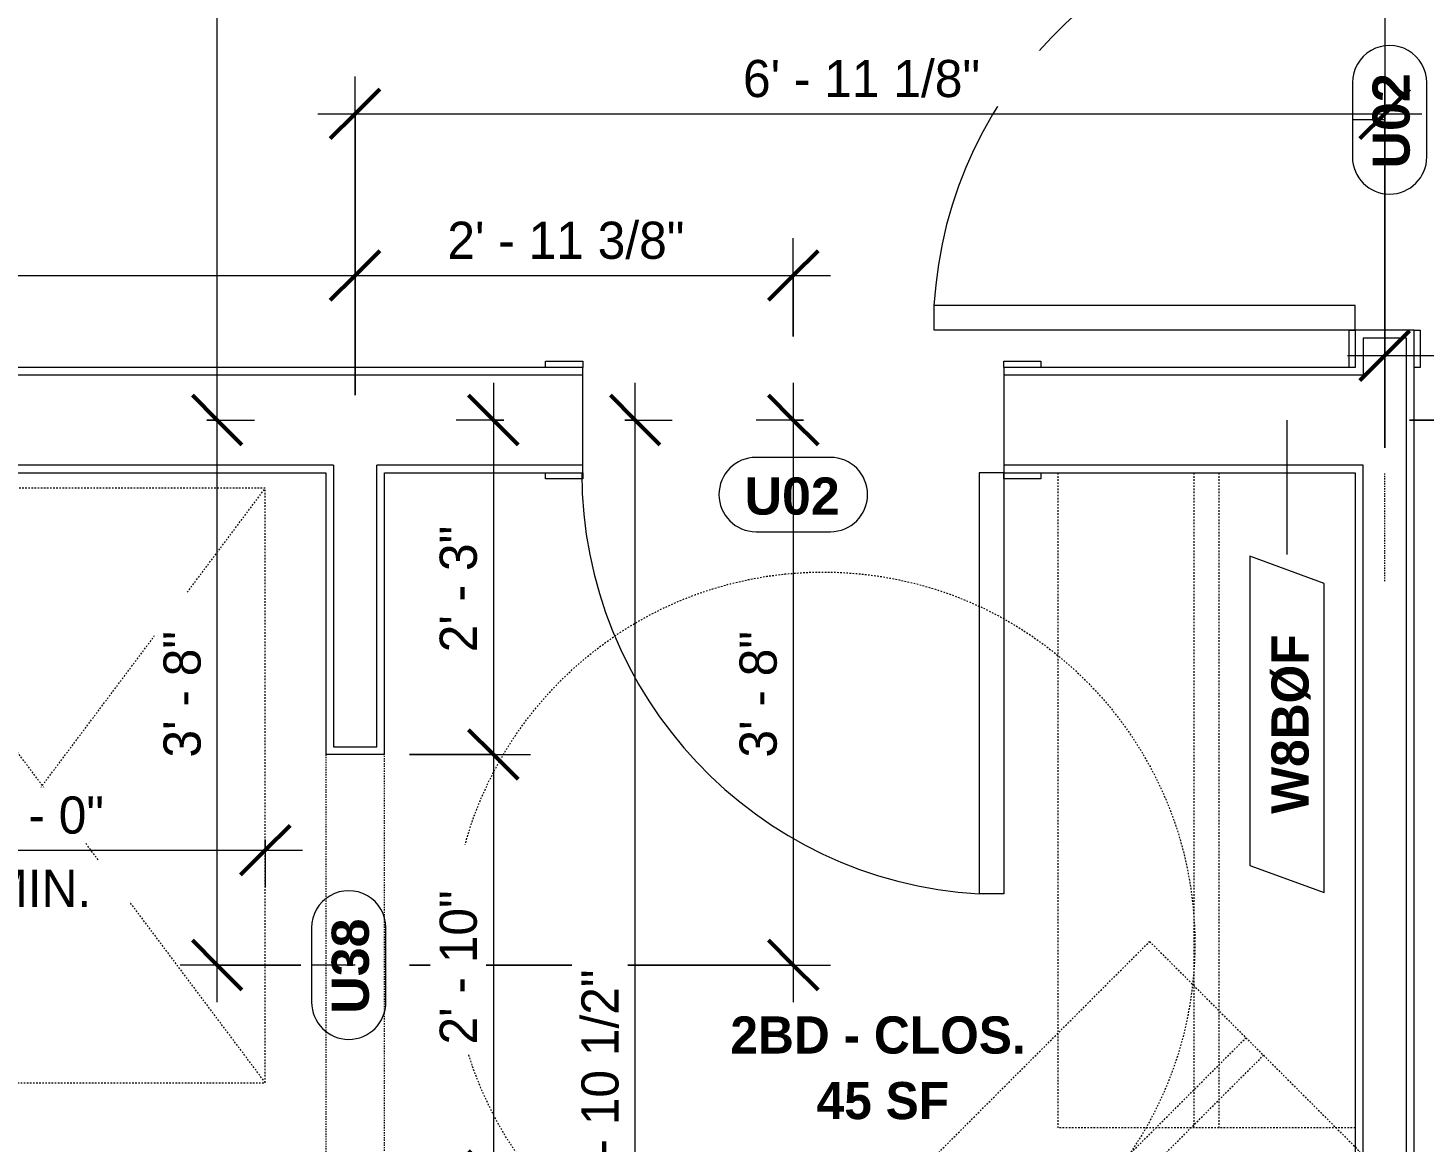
# Model space of a CAD drawing. Header units: inches. Extents: x -4058 to -1781, y 9814 to 12264.
# Drawn here: x -2462.2 to -2349.4, y 11875.3 to 11965.3 of the extents above; entities that cross this region are included whole.
import ezdxf

# ---------------------------------------------------------------- set-up
doc = ezdxf.new("R2010")
doc.units = ezdxf.units.IN
doc.header["$MEASUREMENT"] = 0
for name, pattern in [('Dash', [0.25, 0.125, -0.125]), ('Dash 3_32_', [0.1875, 0.09375, -0.09375]), ('Overhead', [0.15625, 0.09375, -0.0625])]:
    doc.linetypes.add(name, pattern=pattern)
for name, color, linetype, lineweight in [('A-ANNO-DIMS', 211, 'Continuous', 9), ('A-ANNO-DIMS-32', 211, 'Continuous', 9), ('A-AREA-IDEN', 2, 'Continuous', 9), ('A-DETL-1', 90, 'Dash 3_32_', 9), ('A-DETL-GENF', 92, 'Overhead', 9), ('A-DETL-MEDM-1', 33, 'Continuous', 9), ('A-DOOR-2', 31, 'Continuous', 9), ('A-DOOR-IDEN', 31, 'Continuous', 9), ('A-FLOR-2', 192, 'Continuous', 9), ('A-GENM', 5, 'Continuous', 9), ('A-GENM-2', 147, 'Dash', 9), ('A-WALL-2', 113, 'Continuous', 9), ('A-WALL-IDEN', 211, 'Continuous', 9), ('I-WALL-4', 2, 'Continuous', 9), ('Q-CASE', 31, 'Continuous', 9), ('Q-CASE-HDLN', 31, 'Dash', 9)]:
    doc.layers.add(name, color=color, linetype=linetype, lineweight=lineweight)
doc.styles.add('Arial_B', font='arialbd.ttf', dxfattribs={"height": 3})
doc.styles.add('Century Gothic', font='ufonts.com_century-gothic.ttf', dxfattribs={"height": 3})
doc.styles.add('Century Gothic_B_1', font='GOTHICB.TTF', dxfattribs={"height": 3})
doc.dimstyles.new('MARKETING_DIMENSION', dxfattribs={"dimscale": 12, "dimtxt": 3.132505, "dimasz": 0.333333, "dimexe": 0.25, "dimexo": 0.166667, "dimgap": 0.041667, "dimtad": 1, "dimdec": 4, "dimrnd": 0.0625, "dimzin": 3, "dimdsep": 46, "dimlunit": 4, "dimtxsty": 'Century Gothic', "dimblk1": 'OBLIQUE', "dimblk2": 'OBLIQUE', "dimsah": 1, "dimcen": 0.09, "dimdle": 0.25, "dimazin": 0, "dimtfac": 1, "dimtdec": 4, "dimtix": 1, "dimtmove": 0, "dimatfit": 3, "dimfxl": 1, "dimtvp": 1, "dimtfill": 1, "dimfrac": 2, "dimtolj": 1, "dimtzin": 0, "dimarcsym": 2})
doc.dimstyles.new('THE_DIMENSION_STRING', dxfattribs={"dimscale": 12, "dimtxt": 3.132505, "dimasz": 0.333333, "dimexe": 0.25, "dimexo": 0.166667, "dimgap": 0.041667, "dimtad": 1, "dimdec": 4, "dimrnd": 0.0625, "dimzin": 3, "dimdsep": 46, "dimlunit": 4, "dimtxsty": 'Century Gothic', "dimblk1": 'OBLIQUE', "dimblk2": 'OBLIQUE', "dimsah": 1, "dimcen": 0.09, "dimdle": 0.25, "dimazin": 0, "dimtfac": 1, "dimtdec": 4, "dimtix": 1, "dimtmove": 0, "dimatfit": 3, "dimfxl": 1, "dimtvp": 1, "dimtfill": 1, "dimfrac": 2, "dimtolj": 1, "dimtzin": 0, "dimarcsym": 2})
doc.dimstyles.new('THE_DIMENSION_STRING_3', dxfattribs={"dimscale": 12, "dimtxt": 3.132505, "dimasz": 0.333333, "dimexe": 0.25, "dimexo": 0.166667, "dimgap": 0.041667, "dimtad": 1, "dimdec": 4, "dimrnd": 0.0625, "dimzin": 3, "dimdsep": 46, "dimlunit": 4, "dimtxsty": 'Century Gothic', "dimblk1": 'OBLIQUE', "dimblk2": 'OBLIQUE', "dimsah": 1, "dimcen": 0.09, "dimdle": 0.25, "dimazin": 0, "dimtfac": 1, "dimtdec": 4, "dimtix": 1, "dimtmove": 0, "dimatfit": 3, "dimfxl": 1, "dimtvp": 1, "dimtfill": 1, "dimfrac": 2, "dimtolj": 1, "dimtzin": 0, "dimarcsym": 2})
doc.dimstyles.new('THE_DIMENSION_STRING_5', dxfattribs={"dimscale": 12, "dimtxt": 3.132505, "dimasz": 0.333333, "dimexe": 0.25, "dimexo": 0.166667, "dimgap": 0.041667, "dimtad": 1, "dimdec": 4, "dimrnd": 0.0625, "dimzin": 3, "dimdsep": 46, "dimlunit": 4, "dimtxsty": 'Century Gothic', "dimblk1": 'OBLIQUE', "dimblk2": 'OBLIQUE', "dimsah": 1, "dimcen": 0.09, "dimdle": 0.25, "dimazin": 0, "dimtfac": 1, "dimtdec": 4, "dimtix": 1, "dimtmove": 0, "dimatfit": 3, "dimfxl": 1, "dimtvp": 1, "dimtfill": 1, "dimfrac": 2, "dimtolj": 1, "dimtzin": 0, "dimarcsym": 2})

# ---------------------------------------------------------------- blocks, each defined once
blk = doc.blocks.new('Door-Opening - CLEAR OPENING - 34_ x 80_-3922092-UNIT PLANS - 1ST FLOOR')
at = {"layer": 'A-DETL-GENF'}
for p, q in [((16.68, 2.37), (-17.32, 2.37)), ((-17.32, -2.38), (16.68, -2.38))]:
    blk.add_line(p, q, dxfattribs=at)
at = {"layer": 'A-DETL-MEDM-1'}
for p, q in [((-17.32, 2.37), (-17.32, -2.38)), ((16.68, -2.38), (16.68, 2.37))]:
    blk.add_line(p, q, dxfattribs=at)
blk = doc.blocks.new('SWING - SINGLE - FLUSH - SWING - FLUSH - 2-10 x 6-8 - PRIVACY-V44-UNIT PLANS - 1ST FLOOR')
at = {"layer": 'A-DOOR-2'}
for p, q in [((-20, 2.37), (-20, 2.87)), ((-20, 2.87), (-17, 2.87)), ((-17, 2.37), (-20, 2.37)), ((-17, 2.87), (-17, 2.37)), ((17, 2.37), (17, 2.87)), ((17, 2.87), (20, 2.87)), ((20, 2.37), (17, 2.37)), ((20, 2.87), (20, 2.37)), ((-20, -2.38), (-17, -2.38)), ((-20, -2.88), (-20, -2.38)), ((-17, -2.88), (-20, -2.88)), ((-17, -2.38), (-17, -2.88)), ((15, -2.38), (15, -36.38)), ((17, -2.38), (15, -2.38)), ((17, -2.38), (17, -36.38)), ((17, -2.38), (20, -2.38)), ((17, -2.88), (17, -2.38)), ((20, -2.88), (17, -2.88)), ((20, -2.38), (20, -2.88)), ((17, -36.38), (15, -36.38))]:
    blk.add_line(p, q, dxfattribs=at)
blk.add_arc((17, -2.38), 34.07, 180, 266.6343, dxfattribs=at)
blk = doc.blocks.new('OD_CW_Closet - OD_CW_Closet-3904495-UNIT PLANS - 1ST FLOOR')
at = {"layer": 'Q-CASE-HDLN'}
for p, q in [((0.74, -24), (0.74, 0)), ((0.74, 0), (67.84, 0)), ((67.84, 0), (67.84, -24)), ((0.74, -11), (67.84, -11)), ((0.74, -13), (67.84, -13)), ((67.84, -24), (0.74, -24))]:
    blk.add_line(p, q, dxfattribs=at)
blk = doc.blocks.new('OD_CW_Closet - OD_CW_Closet-3902719-UNIT PLANS - 1ST FLOOR')
at = {"layer": 'Q-CASE-HDLN'}
for p, q in [((0.74, -24), (0.74, 0)), ((0.74, 0), (53.64, 0)), ((53.64, 0), (53.64, -24)), ((0.74, -11), (53.64, -11)), ((0.74, -13), (53.64, -13)), ((53.64, -24), (0.74, -24))]:
    blk.add_line(p, q, dxfattribs=at)
blk = doc.blocks.new('ADA Clearances - 5ft Circle-4171342-UNIT PLANS - 1ST FLOOR')
at = {"layer": 'A-GENM-2'}
blk.add_circle((0, 0), 30, dxfattribs=at)
blk = doc.blocks.new('ADA Clearances - 36_x48_-4171343-UNIT PLANS - 1ST FLOOR')
at = {"layer": 'A-GENM-2'}
for p, q in [((18, -24), (-18, 24)), ((-18, -24), (18, 24)), ((18, 24), (-18, 24)), ((-18, 24), (-18, -13)), ((18, -24), (18, 24)), ((-18, -17.37), (-18, -24)), ((-18, -24), (18, -24))]:
    blk.add_line(p, q, dxfattribs=at)
blk = doc.blocks.new('SWING - SINGLE - FLUSH - SWING - FLUSH - 2-10 x 6-8 - PRIVACY-4202140-UNIT PLANS - 1ST FLOOR')
at = {"layer": 'A-DOOR-2'}
for p, q in [((-20, 4.25), (-20, 4.75)), ((-20, 4.75), (-17, 4.75)), ((-17, 4.75), (-17, 4.25)), ((17, 4.25), (17, 4.75)), ((17, 4.75), (20, 4.75)), ((20, 4.75), (20, 4.25)), ((-17, 4.25), (-20, 4.25)), ((20, 4.25), (17, 4.25)), ((-20, -4.25), (-17, -4.25)), ((-20, -4.75), (-20, -4.25)), ((-17, -4.25), (-17, -4.75)), ((15, -4.25), (15, -38.26)), ((17, -4.25), (15, -4.25)), ((17, -4.25), (17, -38.26)), ((17, -4.25), (20, -4.25)), ((17, -4.75), (17, -4.25)), ((20, -4.25), (20, -4.75)), ((-17, -4.75), (-20, -4.75)), ((20, -4.75), (17, -4.75)), ((17, -38.26), (15, -38.26))]:
    blk.add_line(p, q, dxfattribs=at)
blk.add_arc((17, -4.25), 34.07, 180, 266.6343, dxfattribs=at)
blk = doc.blocks.new('DIMBLOCK150-UNIT PLANS - 1ST FLOOR')
at = {"layer": 'A-ANNO-DIMS-32'}
for p, q in [((-2520.62, 11837.56), (-2520.62, 11948.32)), ((-2435.75, 11935.64), (-2435.75, 11948.32)), ((-2523.62, 11945.32), (-2435.75, 11945.32)), ((-2520.62, 11945.32), (-2520.62, 11837.56)), ((-2435.75, 11945.32), (-2435.75, 11935.64))]:
    blk.add_line(p, q, dxfattribs=at)
at = {"layer": 'A-ANNO-DIMS-32', "lineweight": 50}
for p, q in [((-2520.62, 11945.32), (-2518.62, 11947.32)), ((-2435.75, 11945.32), (-2433.75, 11947.32)), ((-2520.62, 11945.32), (-2522.62, 11943.32)), ((-2435.75, 11945.32), (-2437.75, 11943.32))]:
    blk.add_line(p, q, dxfattribs=at)
at = {"layer": 'A-ANNO-DIMS-32', "color": 0, "insert": (-2487.26, 11949.66), "char_height": 3, "width": 21.7784, "attachment_point": 1, "line_spacing_factor": 0.984502, "style": 'Century Gothic', "bg_fill": 3, "box_fill_scale": 1.25, "bg_fill_color": 256, "bg_fill_true_color": 13158600, "bg_fill_transparency": 0}
blk.add_mtext('7\' - 0 7/8"', dxfattribs=at)
blk = doc.blocks.new('_Oblique')
at = {"color": 0, "linetype": 'ByBlock', "lineweight": -2}
blk.add_line((-0.5, -0.5), (0.5, 0.5), dxfattribs=at)
blk = doc.blocks.new('DIMBLOCK151-UNIT PLANS - 1ST FLOOR')
at = {"layer": 'A-ANNO-DIMS-32'}
for p, q in [((-2435.75, 11935.64), (-2435.75, 11948.32)), ((-2400.37, 11940.39), (-2400.37, 11948.32)), ((-2435.75, 11945.32), (-2397.37, 11945.32)), ((-2435.75, 11945.32), (-2435.75, 11935.64)), ((-2400.37, 11945.32), (-2400.37, 11940.39))]:
    blk.add_line(p, q, dxfattribs=at)
at = {"layer": 'A-ANNO-DIMS-32', "lineweight": 50}
for p, q in [((-2435.75, 11945.32), (-2433.75, 11947.32)), ((-2400.37, 11945.32), (-2398.37, 11947.32)), ((-2435.75, 11945.32), (-2437.75, 11943.32)), ((-2400.37, 11945.32), (-2402.37, 11943.32))]:
    blk.add_line(p, q, dxfattribs=at)
at = {"layer": 'A-ANNO-DIMS-32', "color": 0, "insert": (-2428.3, 11949.66), "char_height": 3, "width": 24.5827, "attachment_point": 1, "line_spacing_factor": 0.984502, "style": 'Century Gothic', "bg_fill": 3, "box_fill_scale": 1.25, "bg_fill_color": 256, "bg_fill_true_color": 13158600, "bg_fill_transparency": 0}
blk.add_mtext('2\' - 11 3/8"', dxfattribs=at)
blk = doc.blocks.new('DIMBLOCK152-UNIT PLANS - 1ST FLOOR')
at = {"layer": 'A-ANNO-DIMS-32', "lineweight": 50}
for p, q in [((-2446.88, 11933.64), (-2448.88, 11935.64)), ((-2446.88, 11933.64), (-2444.88, 11931.64)), ((-2446.88, 11889.64), (-2448.88, 11891.64)), ((-2446.88, 11889.64), (-2444.88, 11887.64))]:
    blk.add_line(p, q, dxfattribs=at)
at = {"layer": 'A-ANNO-DIMS-32'}
for p, q in [((-2447.71, 11933.64), (-2443.88, 11933.64)), ((-2446.88, 11933.64), (-2447.71, 11933.64)), ((-2446.88, 11886.64), (-2446.88, 11933.64)), ((-2440.12, 11889.64), (-2449.88, 11889.64)), ((-2446.88, 11889.64), (-2440.12, 11889.64))]:
    blk.add_line(p, q, dxfattribs=at)
at = {"layer": 'A-ANNO-DIMS-32', "color": 0, "insert": (-2451.22, 11906.39), "char_height": 3, "width": 12.5897, "attachment_point": 1, "rotation": 90, "line_spacing_factor": 0.984502, "style": 'Century Gothic', "bg_fill": 3, "box_fill_scale": 1.25, "bg_fill_color": 256, "bg_fill_true_color": 13158600, "bg_fill_transparency": 0}
blk.add_mtext('3\' - 8"', dxfattribs=at)
blk = doc.blocks.new('DIMBLOCK153-UNIT PLANS - 1ST FLOOR')
at = {"layer": 'A-ANNO-DIMS-32', "lineweight": 50}
for p, q in [((-2446.88, 12081.69), (-2448.88, 12083.69)), ((-2446.88, 12081.69), (-2444.88, 12079.69)), ((-2446.88, 11933.64), (-2448.88, 11935.64)), ((-2446.88, 11933.64), (-2444.88, 11931.64))]:
    blk.add_line(p, q, dxfattribs=at)
at = {"layer": 'A-ANNO-DIMS-32'}
for p, q in [((-2446.88, 11933.64), (-2446.88, 12084.69)), ((-2447.71, 12081.69), (-2443.88, 12081.69)), ((-2446.88, 12081.69), (-2447.71, 12081.69)), ((-2447.71, 11933.64), (-2443.88, 11933.64)), ((-2446.88, 11933.64), (-2447.71, 11933.64))]:
    blk.add_line(p, q, dxfattribs=at)
at = {"layer": 'A-ANNO-DIMS-32', "color": 0, "insert": (-2451.22, 11996.25), "char_height": 3, "width": 27.387, "attachment_point": 1, "rotation": 90, "line_spacing_factor": 0.984502, "style": 'Century Gothic', "bg_fill": 3, "box_fill_scale": 1.25, "bg_fill_color": 256, "bg_fill_true_color": 13158600, "bg_fill_transparency": 0}
blk.add_mtext('12\' - 4 1/16"', dxfattribs=at)
blk = doc.blocks.new('DIMBLOCK252-UNIT PLANS - 1ST FLOOR')
at = {"layer": 'A-ANNO-DIMS-32'}
for p, q in [((-2400.37, 11936.64), (-2400.37, 11886.64)), ((-2399.54, 11933.64), (-2403.37, 11933.64)), ((-2400.37, 11933.64), (-2399.54, 11933.64)), ((-2431.37, 11889.64), (-2397.37, 11889.64)), ((-2400.37, 11889.64), (-2431.37, 11889.64))]:
    blk.add_line(p, q, dxfattribs=at)
at = {"layer": 'A-ANNO-DIMS-32', "lineweight": 50}
for p, q in [((-2400.37, 11933.64), (-2402.37, 11935.64)), ((-2400.37, 11933.64), (-2398.37, 11931.64)), ((-2400.37, 11889.64), (-2402.37, 11891.64)), ((-2400.37, 11889.64), (-2398.37, 11887.64))]:
    blk.add_line(p, q, dxfattribs=at)
at = {"layer": 'A-ANNO-DIMS-32', "color": 0, "insert": (-2404.71, 11906.39), "char_height": 3, "width": 12.5897, "attachment_point": 1, "rotation": 90, "line_spacing_factor": 0.984502, "style": 'Century Gothic', "bg_fill": 3, "box_fill_scale": 1.25, "bg_fill_color": 256, "bg_fill_true_color": 13158600, "bg_fill_transparency": 0}
blk.add_mtext('3\' - 8"', dxfattribs=at)
blk = doc.blocks.new('DIMBLOCK253-UNIT PLANS - 1ST FLOOR')
at = {"layer": 'A-ANNO-DIMS-32'}
for p, q in [((-2424.58, 11936.64), (-2424.58, 11906.64)), ((-2423.75, 11933.64), (-2427.58, 11933.64)), ((-2424.58, 11933.64), (-2423.75, 11933.64)), ((-2431.37, 11906.64), (-2421.58, 11906.64)), ((-2424.58, 11906.64), (-2431.37, 11906.64))]:
    blk.add_line(p, q, dxfattribs=at)
at = {"layer": 'A-ANNO-DIMS-32', "lineweight": 50}
for p, q in [((-2424.58, 11933.64), (-2426.58, 11935.64)), ((-2424.58, 11933.64), (-2422.58, 11931.64)), ((-2424.58, 11906.64), (-2426.58, 11908.64)), ((-2424.58, 11906.64), (-2422.58, 11904.64))]:
    blk.add_line(p, q, dxfattribs=at)
at = {"layer": 'A-ANNO-DIMS-32', "color": 0, "insert": (-2428.92, 11914.89), "char_height": 3, "width": 12.5897, "attachment_point": 1, "rotation": 90, "line_spacing_factor": 0.984502, "style": 'Century Gothic', "bg_fill": 3, "box_fill_scale": 1.25, "bg_fill_color": 256, "bg_fill_true_color": 13158600, "bg_fill_transparency": 0}
blk.add_mtext('2\' - 3"', dxfattribs=at)
blk = doc.blocks.new('DIMBLOCK254-UNIT PLANS - 1ST FLOOR')
at = {"layer": 'A-ANNO-DIMS-32', "lineweight": 50}
for p, q in [((-2424.58, 11906.64), (-2426.58, 11908.64)), ((-2424.58, 11906.64), (-2422.58, 11904.64)), ((-2424.58, 11872.64), (-2426.58, 11874.64)), ((-2424.58, 11872.64), (-2422.58, 11870.64))]:
    blk.add_line(p, q, dxfattribs=at)
at = {"layer": 'A-ANNO-DIMS-32'}
for p, q in [((-2431.37, 11906.64), (-2421.58, 11906.64)), ((-2424.58, 11906.64), (-2431.37, 11906.64)), ((-2424.58, 11906.64), (-2424.58, 11869.64)), ((-2431.37, 11872.64), (-2421.58, 11872.64)), ((-2424.58, 11872.64), (-2431.37, 11872.64))]:
    blk.add_line(p, q, dxfattribs=at)
at = {"layer": 'A-ANNO-DIMS-32', "color": 0, "insert": (-2428.92, 11883.22), "char_height": 3, "width": 15.394, "attachment_point": 1, "rotation": 90, "line_spacing_factor": 0.984502, "style": 'Century Gothic', "bg_fill": 3, "box_fill_scale": 1.25, "bg_fill_color": 256, "bg_fill_true_color": 13158600, "bg_fill_transparency": 0}
blk.add_mtext('2\' - 10"', dxfattribs=at)
blk = doc.blocks.new('DIMBLOCK799-UNIT PLANS - 1ST FLOOR')
at = {"layer": 'A-ANNO-DIMS-32'}
for p, q in [((-2340.16, 11930.64), (-2340.16, 11960.89)), ((-2347.75, 11957.89), (-2337.16, 11957.89)), ((-2340.16, 11957.89), (-2347.75, 11957.89)), ((-2350.62, 11933.64), (-2337.16, 11933.64)), ((-2340.16, 11933.64), (-2350.62, 11933.64))]:
    blk.add_line(p, q, dxfattribs=at)
at = {"layer": 'A-ANNO-DIMS-32', "lineweight": 50}
for p, q in [((-2340.16, 11957.89), (-2342.16, 11959.89)), ((-2340.16, 11957.89), (-2338.16, 11955.89)), ((-2340.16, 11933.64), (-2342.16, 11935.64)), ((-2340.16, 11933.64), (-2338.16, 11931.64))]:
    blk.add_line(p, q, dxfattribs=at)
at = {"layer": 'A-ANNO-DIMS-32', "color": 0, "insert": (-2344.5, 11936.69), "char_height": 3, "width": 21.7784, "attachment_point": 1, "rotation": 90, "line_spacing_factor": 0.984502, "style": 'Century Gothic', "bg_fill": 3, "box_fill_scale": 1.25, "bg_fill_color": 256, "bg_fill_true_color": 13158600, "bg_fill_transparency": 0}
blk.add_mtext('2\' - 0 1/4"', dxfattribs=at)
blk = doc.blocks.new('Wall Tag - Arch Wall-3956453-UNIT PLANS - 1ST FLOOR')
at = {"layer": 'A-WALL-IDEN'}
for p, q in [((-0.3561, 0.0937), (-0.4244, -0.0937)), ((0.4244, 0.0937), (-0.3561, 0.0937)), ((0.3561, -0.0937), (0.4244, 0.0937)), ((-0.4244, -0.0937), (0.3561, -0.0937))]:
    blk.add_line(p, q, dxfattribs=at)
blk = doc.blocks.new('Door Tag - Type Mark-2601225-UNIT PLANS - 1ST FLOOR')
at = {"layer": 'A-DOOR-IDEN'}
for p, q in [((0.09375, 0.09375), (-0.09375, 0.09375)), ((-0.09375, -0.09375), (0.09375, -0.09375))]:
    blk.add_line(p, q, dxfattribs=at)
for centre, start, end in [((-0.09375, 0), 90, 270), ((0.09375, 0), 270, 90)]:
    blk.add_arc(centre, 0.09375, start, end, dxfattribs=at)
blk = doc.blocks.new('DIMBLOCK1289-UNIT PLANS - 1ST FLOOR')
at = {"layer": 'A-ANNO-DIMS-32', "lineweight": 50}
for p, q in [((-2479, 11898.91), (-2477, 11900.91)), ((-2443, 11898.91), (-2441, 11900.91)), ((-2479, 11898.91), (-2481, 11896.91)), ((-2443, 11898.91), (-2445, 11896.91))]:
    blk.add_line(p, q, dxfattribs=at)
at = {"layer": 'A-ANNO-DIMS-32'}
for p, q in [((-2482, 11898.91), (-2440, 11898.91)), ((-2479, 11899.74), (-2479, 11895.91)), ((-2479, 11898.91), (-2479, 11899.74)), ((-2443, 11899.74), (-2443, 11895.91)), ((-2443, 11898.91), (-2443, 11899.74))]:
    blk.add_line(p, q, dxfattribs=at)
at = {"layer": 'A-ANNO-DIMS-32', "color": 0, "char_height": 3, "attachment_point": 1, "line_spacing_factor": 0.984502, "style": 'Century Gothic', "bg_fill": 3, "box_fill_scale": 1.25, "bg_fill_color": 256, "bg_fill_true_color": 13158600, "bg_fill_transparency": 0}
for s, insert, width in [('3\' - 0"', (-2466.24, 11903.25), 12.5897), ('MIN.', (-2465.52, 11897.33), 10.8594)]:
    blk.add_mtext(s, dxfattribs=dict(at, insert=insert, width=width))
blk = doc.blocks.new('DIMBLOCK1415-UNIT PLANS - 1ST FLOOR')
at = {"layer": 'A-ANNO-DIMS-32'}
for p, q in [((-2435.75, 11935.64), (-2435.75, 11961.37)), ((-2352.62, 11935.64), (-2352.62, 11961.37)), ((-2438.75, 11958.37), (-2349.62, 11958.37)), ((-2435.75, 11958.37), (-2435.75, 11935.64)), ((-2352.62, 11958.37), (-2352.62, 11935.64))]:
    blk.add_line(p, q, dxfattribs=at)
at = {"layer": 'A-ANNO-DIMS-32', "lineweight": 50}
for p, q in [((-2435.75, 11958.37), (-2433.75, 11960.37)), ((-2352.62, 11958.37), (-2350.62, 11960.37)), ((-2435.75, 11958.37), (-2437.75, 11956.37)), ((-2352.62, 11958.37), (-2354.62, 11956.37))]:
    blk.add_line(p, q, dxfattribs=at)
at = {"layer": 'A-ANNO-DIMS-32', "color": 0, "insert": (-2404.43, 11962.72), "char_height": 3, "width": 24.5827, "attachment_point": 1, "line_spacing_factor": 0.984502, "style": 'Century Gothic', "bg_fill": 3, "box_fill_scale": 1.25, "bg_fill_color": 256, "bg_fill_true_color": 13158600, "bg_fill_transparency": 0}
blk.add_mtext('6\' - 11 1/8"', dxfattribs=at)
blk = doc.blocks.new('DIMBLOCK1416-UNIT PLANS - 1ST FLOOR')
at = {"layer": 'A-ANNO-DIMS-32'}
for p, q in [((-2413.14, 11824.12), (-2413.14, 11936.64)), ((-2413.97, 11933.64), (-2410.14, 11933.64)), ((-2413.14, 11933.64), (-2413.97, 11933.64)), ((-2404.08, 11827.12), (-2416.14, 11827.12)), ((-2413.14, 11827.12), (-2404.08, 11827.12))]:
    blk.add_line(p, q, dxfattribs=at)
at = {"layer": 'A-ANNO-DIMS-32', "lineweight": 50}
for p, q in [((-2413.14, 11933.64), (-2415.14, 11935.64)), ((-2413.14, 11933.64), (-2411.14, 11931.64)), ((-2413.14, 11827.12), (-2415.14, 11829.12)), ((-2413.14, 11827.12), (-2411.14, 11825.12))]:
    blk.add_line(p, q, dxfattribs=at)
at = {"layer": 'A-ANNO-DIMS-32', "color": 0, "insert": (-2417.48, 11870.14), "char_height": 3, "width": 24.5827, "attachment_point": 1, "rotation": 90, "line_spacing_factor": 0.984502, "style": 'Century Gothic', "bg_fill": 3, "box_fill_scale": 1.25, "bg_fill_color": 256, "bg_fill_true_color": 13158600, "bg_fill_transparency": 0}
blk.add_mtext('8\' - 10 1/2"', dxfattribs=at)
blk = doc.blocks.new('DIMBLOCK1435-UNIT PLANS - 1ST FLOOR')
at = {"layer": 'A-ANNO-DIMS-32'}
for p, q in [((-2352.62, 11931.39), (-2352.62, 11941.85)), ((-2275.45, 11939.67), (-2275.45, 11935.85)), ((-2275.45, 11938.85), (-2275.45, 11939.67)), ((-2355.62, 11938.85), (-2272.45, 11938.85)), ((-2352.62, 11938.85), (-2352.62, 11931.39))]:
    blk.add_line(p, q, dxfattribs=at)
at = {"layer": 'A-ANNO-DIMS-32', "lineweight": 50}
for p, q in [((-2352.62, 11938.85), (-2350.62, 11940.85)), ((-2275.45, 11938.85), (-2273.45, 11940.85)), ((-2352.62, 11938.85), (-2354.62, 11936.85)), ((-2275.45, 11938.85), (-2277.45, 11936.85))]:
    blk.add_line(p, q, dxfattribs=at)
at = {"layer": 'A-ANNO-DIMS-32', "color": 0, "insert": (-2322.19, 11943.19), "char_height": 3, "width": 19.5707, "attachment_point": 1, "line_spacing_factor": 0.984502, "style": 'Century Gothic', "bg_fill": 3, "box_fill_scale": 1.25, "bg_fill_color": 256, "bg_fill_true_color": 13158600, "bg_fill_transparency": 0}
blk.add_mtext('4FT MIN.', dxfattribs=at)
blk = doc.blocks.new('DIMBLOCK1439-UNIT PLANS - 1ST FLOOR')
at = {"layer": 'A-ANNO-DIMS-32'}
for p, q in [((-2352.62, 11931.39), (-2352.62, 11941.85)), ((-2275.45, 11939.67), (-2275.45, 11935.85)), ((-2275.45, 11938.85), (-2275.45, 11939.67)), ((-2355.62, 11938.85), (-2272.45, 11938.85)), ((-2352.62, 11938.85), (-2352.62, 11931.39))]:
    blk.add_line(p, q, dxfattribs=at)
at = {"layer": 'A-ANNO-DIMS-32', "lineweight": 50}
for p, q in [((-2352.62, 11938.85), (-2350.62, 11940.85)), ((-2275.45, 11938.85), (-2273.45, 11940.85)), ((-2352.62, 11938.85), (-2354.62, 11936.85)), ((-2275.45, 11938.85), (-2277.45, 11936.85))]:
    blk.add_line(p, q, dxfattribs=at)
at = {"layer": 'A-ANNO-DIMS-32', "color": 0, "insert": (-2322.19, 11943.19), "char_height": 3, "width": 19.5707, "attachment_point": 1, "line_spacing_factor": 0.984502, "style": 'Century Gothic', "bg_fill": 3, "box_fill_scale": 1.25, "bg_fill_color": 256, "bg_fill_true_color": 13158600, "bg_fill_transparency": 0}
blk.add_mtext('4FT MIN.', dxfattribs=at)

msp = doc.modelspace()

# ---------------------------------------------------------------- linework, layer by layer
at = {"layer": 'A-DETL-1'}
msp.add_line((-2352.62374, 11920.63831), (-2352.62374, 11929.38831), dxfattribs=at)
msp.add_line((-2352.62374, 11920.63831), (-2352.62374, 11929.38831), dxfattribs=at)
at = {"layer": 'A-FLOR-2'}
msp.add_line((-2352.62374, 11974.88831), (-2352.62374, 11940.88831), dxfattribs=at)
at = {"layer": 'A-WALL-2'}
for p, q in [((-2350.24874, 11940.88831), (-2354.99874, 11940.88831)), ((-2354.99874, 11940.88831), (-2354.99874, 11937.88831)), ((-2350.24874, 11937.88831), (-2350.24874, 11940.88831)), ((-2354.37374, 11940.26331), (-2354.37374, 11937.26331)), ((-2350.87374, 11940.26331), (-2354.37374, 11940.26331)), ((-2350.87374, 11872.49077), (-2350.87374, 11940.26331)), ((-2417.37374, 11937.26331), (-2518.37374, 11937.26331)), ((-2354.37374, 11937.26331), (-2383.37374, 11937.26331)), ((-2437.49874, 11930.01331), (-2518.37374, 11930.01331)), ((-2438.12374, 11929.38831), (-2438.12374, 11906.63831)), ((-2437.49874, 11930.01331), (-2437.49874, 11907.26331)), ((-2433.99874, 11907.26331), (-2433.99874, 11930.01331)), ((-2417.37374, 11930.01331), (-2433.99874, 11930.01331)), ((-2433.37374, 11906.63831), (-2433.37374, 11929.38831)), ((-2354.37374, 11930.01331), (-2383.37374, 11930.01331)), ((-2354.99874, 11929.38831), (-2354.99874, 11874.1994)), ((-2354.37374, 11873.94052), (-2354.37374, 11930.01331)), ((-2350.24874, 11872.23189), (-2350.24874, 11929.38831)), ((-2437.49874, 11907.26331), (-2433.99874, 11907.26331))]:
    msp.add_line(p, q, dxfattribs=at)
at = {"layer": 'A-WALL-IDEN'}
msp.add_line((-2360.51908, 11933.63831), (-2360.51908, 11922.79515), dxfattribs=at)
at = {"layer": 'I-WALL-4'}
for p, q in [((-2417.37374, 11937.88831), (-2518.37374, 11937.88831)), ((-2417.37374, 11929.38831), (-2417.37374, 11937.88831)), ((-2354.99874, 11937.88831), (-2383.37374, 11937.88831)), ((-2383.37374, 11937.88831), (-2383.37374, 11929.38831)), ((-2350.24874, 11929.38831), (-2350.24874, 11937.88831)), ((-2479.62374, 11929.38831), (-2438.12374, 11929.38831)), ((-2433.37374, 11929.38831), (-2417.37374, 11929.38831)), ((-2383.37374, 11929.38831), (-2354.99874, 11929.38831))]:
    msp.add_line(p, q, dxfattribs=at)

# ---------------------------------------------------------------- block references
at = {"layer": 'A-DOOR-2'}
for name, p, rotation in [('SWING - SINGLE - FLUSH - SWING - FLUSH - 2-10 x 6-8 - PRIVACY-V44-UNIT PLANS - 1ST FLOOR', (-2352.62374, 11957.88831), 269.9999999999943), ('Door-Opening - CLEAR OPENING - 34_ x 80_-3922092-UNIT PLANS - 1ST FLOOR', (-2435.74874, 11889.96069), 89.99999999999068)]:
    msp.add_blockref(name, p, dxfattribs=dict(at, rotation=rotation))
msp.add_blockref('SWING - SINGLE - FLUSH - SWING - FLUSH - 2-10 x 6-8 - PRIVACY-4202140-UNIT PLANS - 1ST FLOOR', (-2400.37374, 11933.63831), dxfattribs=at)
at = {"layer": 'A-GENM'}
msp.add_blockref('ADA Clearances - 36_x48_-4171343-UNIT PLANS - 1ST FLOOR', (-2460.99874, 11904.13831), dxfattribs=at)
at = {"layer": 'A-GENM', "rotation": 180}
msp.add_blockref('ADA Clearances - 5ft Circle-4171342-UNIT PLANS - 1ST FLOOR', (-2397.94874, 11891.37279), dxfattribs=at)
at = {"layer": 'A-WALL-IDEN', "xscale": 31.99999999999999, "yscale": 31.99999999999999, "zscale": 31.99999999999999, "rotation": 89.99999999999955}
msp.add_blockref('Wall Tag - Arch Wall-3956453-UNIT PLANS - 1ST FLOOR', (-2360.51908, 11909.06344), dxfattribs=at)
at = {"layer": 'Q-CASE'}
for name, p, rotation in [('OD_CW_Closet - OD_CW_Closet-3902719-UNIT PLANS - 1ST FLOOR', (-2378.99874, 11875.7484), 89.99999999999835), ('OD_CW_Closet - OD_CW_Closet-3904495-UNIT PLANS - 1ST FLOOR', (-2419.56895, 11843.57031), 44.99999999998775)]:
    msp.add_blockref(name, p, dxfattribs=dict(at, rotation=rotation))

# ---------------------------------------------------------------- texts
at = {"layer": 'A-AREA-IDEN', "char_height": 3, "attachment_point": 1, "style": 'Century Gothic_B_1'}
for s, insert, width in [('2BD - CLOS.', (-2405.452, 11885.49054), 29.29), ('45 SF', (-2398.49137, 11880.19341), 12.423)]:
    msp.add_mtext(s, dxfattribs=dict(at, insert=insert, width=width))
at = {"layer": 'A-WALL-IDEN', "insert": (-2361.76662, 11901.84752), "char_height": 3, "width": 17.372, "attachment_point": 1, "rotation": 90, "style": 'Century Gothic_B_1'}
msp.add_mtext('W8BØF', dxfattribs=at)

# ---------------------------------------------------------------- next in the draw order: dimensions: what is measured, and where the dimension line sits
at = {"layer": 'A-ANNO-DIMS'}
dim = msp.add_linear_dim(base=(-2340.15969, 11957.88831), p1=(-2352.62374, 11933.63831), p2=(-2349.74874, 11957.88831), angle=90, dimstyle='THE_DIMENSION_STRING_3', override={"dimpost": '<>', "dimfxl": 24.419831}, dxfattribs=at)
dim.commit()
dim.dimension.update_dxf_attribs({"geometry": 'DIMBLOCK799-UNIT PLANS - 1ST FLOOR', "text_midpoint": (-2342.40136, 11945.76331)})
dim = msp.add_linear_dim(base=(-2435.74874, 11945.31894), p1=(-2520.62374, 11835.5644), p2=(-2435.74874, 11933.63831), dimstyle='THE_DIMENSION_STRING', override={"dimpost": '<>', "dimfxl": 129.700645}, dxfattribs=at)
dim.commit()
dim.dimension.update_dxf_attribs({"geometry": 'DIMBLOCK150-UNIT PLANS - 1ST FLOOR', "text_midpoint": (-2478.18624, 11947.56061)})

# ---------------------------------------------------------------- next in the draw order: linework, layer by layer
at = {"layer": 'A-DOOR-IDEN'}
msp.add_line((-2352.62374, 11957.88831), (-2355.22684, 11957.88831), dxfattribs=at)

# ---------------------------------------------------------------- next in the draw order: block references
at = {"layer": 'A-DOOR-IDEN', "xscale": 31.99999999999999, "yscale": 31.99999999999999, "zscale": 31.99999999999999, "rotation": 89.99999999999955}
msp.add_blockref('Door Tag - Type Mark-2601225-UNIT PLANS - 1ST FLOOR', (-2352.22684, 11957.88831), dxfattribs=at)

# ---------------------------------------------------------------- next in the draw order: texts
at = {"layer": 'A-DOOR-IDEN', "insert": (-2353.60669, 11953.95642), "char_height": 3, "width": 9.393, "attachment_point": 1, "rotation": 90, "style": 'Arial_B'}
msp.add_mtext('U02', dxfattribs=at)

# ---------------------------------------------------------------- next in the draw order: dimensions: what is measured, and where the dimension line sits
at = {"layer": 'A-ANNO-DIMS'}
dim = msp.add_linear_dim(base=(-2400.37374, 11945.31894), p1=(-2435.74874, 11933.63831), p2=(-2400.37374, 11938.38831), dimstyle='THE_DIMENSION_STRING', override={"dimpost": '<>', "dimfxl": 35.69248}, dxfattribs=at)
dim.commit()
dim.dimension.update_dxf_attribs({"geometry": 'DIMBLOCK151-UNIT PLANS - 1ST FLOOR', "text_midpoint": (-2418.06124, 11947.56061)})

# ---------------------------------------------------------------- next in the draw order: dimensions: what is measured, and where the dimension line sits
for base, p1, p2, override, picture, middle in [((-2400.3674, 11889.63831), (-2397.53897, 11933.63831), (-2433.37374, 11889.63831), {"dimpost": '<>', "dimfxl": 56.746191}, 'DIMBLOCK252-UNIT PLANS - 1ST FLOOR', (-2402.44286, 11911.63831)), ((-2446.87892, 11933.63831), (-2438.12374, 11889.63831), (-2449.70734, 11933.63831), {"dimpost": '<>', "dimfxl": 45.49923}, 'DIMBLOCK152-UNIT PLANS - 1ST FLOOR', (-2448.95438, 11911.63831))]:
    dim = msp.add_linear_dim(base=base, p1=p1, p2=p2, angle=90, dimstyle='THE_DIMENSION_STRING', override=override, dxfattribs=at)
    dim.commit()
    dim.dimension.update_dxf_attribs({"geometry": picture, "text_midpoint": middle})

# ---------------------------------------------------------------- next in the draw order: linework, layer by layer
at = {"layer": 'A-DOOR-IDEN'}
for p, q in [((-2400.37374, 11933.63831), (-2400.37374, 11930.6274)), ((-2435.74874, 11889.63831), (-2439.26067, 11889.63831))]:
    msp.add_line(p, q, dxfattribs=at)

# ---------------------------------------------------------------- next in the draw order: block references
at = {"layer": 'A-DOOR-IDEN', "xscale": 31.99999999999999, "yscale": 31.99999999999999, "zscale": 31.99999999999999}
msp.add_blockref('Door Tag - Type Mark-2601225-UNIT PLANS - 1ST FLOOR', (-2400.37374, 11927.6274), dxfattribs=at)

# ---------------------------------------------------------------- next in the draw order: texts
at = {"layer": 'A-DOOR-IDEN', "insert": (-2404.30562, 11929.00726), "char_height": 3, "width": 9.393, "attachment_point": 1, "style": 'Arial_B'}
msp.add_mtext('U02', dxfattribs=at)
at = {"layer": 'A-DOOR-IDEN', "insert": (-2437.64053, 11885.70642), "char_height": 3, "width": 9.393, "attachment_point": 1, "rotation": 90, "style": 'Arial_B'}
msp.add_mtext('U38', dxfattribs=at)

# ---------------------------------------------------------------- next in the draw order: dimensions: what is measured, and where the dimension line sits
at = {"layer": 'A-ANNO-DIMS'}
for base, p1, p2, override, picture, middle in [((-2446.87892, 12081.6894), (-2449.70734, 11933.63831), (-2449.70734, 12081.6894), {"dimpost": '<>', "dimfxl": 148.051091}, 'DIMBLOCK153-UNIT PLANS - 1ST FLOOR', (-2449.12059, 12007.66385)), ((-2424.57954, 11906.63831), (-2421.75111, 11933.63831), (-2433.37374, 11906.63831), {"dimpost": '<>', "dimfxl": 29.39533}, 'DIMBLOCK253-UNIT PLANS - 1ST FLOOR', (-2426.655, 11920.13831))]:
    dim = msp.add_linear_dim(base=base, p1=p1, p2=p2, angle=90, dimstyle='THE_DIMENSION_STRING', override=override, dxfattribs=at)
    dim.commit()
    dim.dimension.update_dxf_attribs({"geometry": picture, "text_midpoint": middle})
dim = msp.add_linear_dim(base=(-2442.99874, 11898.90916), p1=(-2478.99874, 11901.73759), p2=(-2442.99874, 11901.73759), text='<>\\XMIN.', dimstyle='THE_DIMENSION_STRING_5', override={"dimpost": '<>', "dimfxl": 36}, dxfattribs=at)
dim.commit()
dim.dimension.update_dxf_attribs({"geometry": 'DIMBLOCK1289-UNIT PLANS - 1ST FLOOR', "text_midpoint": (-2460.99874, 11898.90916)})

# ---------------------------------------------------------------- next in the draw order: dimensions: what is measured, and where the dimension line sits
dim = msp.add_linear_dim(base=(-2352.62374, 11958.36983), p1=(-2435.74874, 11933.63831), p2=(-2352.62374, 11933.63831), dimstyle='MARKETING_DIMENSION', override={"dimpost": '<>', "dimfxl": 83.125}, dxfattribs=at)
dim.commit()
dim.dimension.update_dxf_attribs({"geometry": 'DIMBLOCK1415-UNIT PLANS - 1ST FLOOR', "text_midpoint": (-2394.18624, 11960.6115)})
dim = msp.add_linear_dim(base=(-2424.57954, 11872.63831), p1=(-2433.37374, 11906.63831), p2=(-2433.37374, 11872.63831), angle=90, dimstyle='THE_DIMENSION_STRING', override={"dimpost": '<>', "dimfxl": 34}, dxfattribs=at)
dim.commit()
dim.dimension.update_dxf_attribs({"geometry": 'DIMBLOCK254-UNIT PLANS - 1ST FLOOR', "text_midpoint": (-2426.655, 11889.63831)})

# ---------------------------------------------------------------- next in the draw order: block references
at = {"layer": 'A-DOOR-IDEN', "xscale": 31.99999999999999, "yscale": 31.99999999999999, "zscale": 31.99999999999999, "rotation": 89.99999999999955}
msp.add_blockref('Door Tag - Type Mark-2601225-UNIT PLANS - 1ST FLOOR', (-2436.26067, 11889.63831), dxfattribs=at)

# ---------------------------------------------------------------- next in the draw order: dimensions: what is measured, and where the dimension line sits
at = {"layer": 'A-ANNO-DIMS'}
dim = msp.add_linear_dim(base=(-2275.44874, 11938.84538), p1=(-2352.62374, 11929.38831), p2=(-2275.44874, 11941.67381), text='4FT MIN.', dimstyle='THE_DIMENSION_STRING_5', override={"dimpost": '<>', "dimfxl": 78.146748}, dxfattribs=at)
dim.commit()
dim.dimension.update_dxf_attribs({"geometry": 'DIMBLOCK1435-UNIT PLANS - 1ST FLOOR', "text_midpoint": (-2314.03624, 11940.91166)})
dim = msp.add_linear_dim(base=(-2413.13818, 11933.63831), p1=(-2402.07675, 11827.12139), p2=(-2415.9666, 11933.63831), angle=90, dimstyle='MARKETING_DIMENSION', override={"dimpost": '<>', "dimfxl": 107.418723}, dxfattribs=at)
dim.commit()
dim.dimension.update_dxf_attribs({"geometry": 'DIMBLOCK1416-UNIT PLANS - 1ST FLOOR', "text_midpoint": (-2415.37985, 11880.37985)})

# ---------------------------------------------------------------- next in the draw order: dimensions: what is measured, and where the dimension line sits
dim = msp.add_linear_dim(base=(-2275.44874, 11938.84538), p1=(-2352.62374, 11929.38831), p2=(-2275.44874, 11941.67381), text='4FT MIN.', dimstyle='THE_DIMENSION_STRING_5', override={"dimpost": '<>', "dimfxl": 78.146748}, dxfattribs=at)
dim.commit()
dim.dimension.update_dxf_attribs({"geometry": 'DIMBLOCK1439-UNIT PLANS - 1ST FLOOR', "text_midpoint": (-2314.03624, 11940.91166)})

doc.saveas('drawing.dxf')
